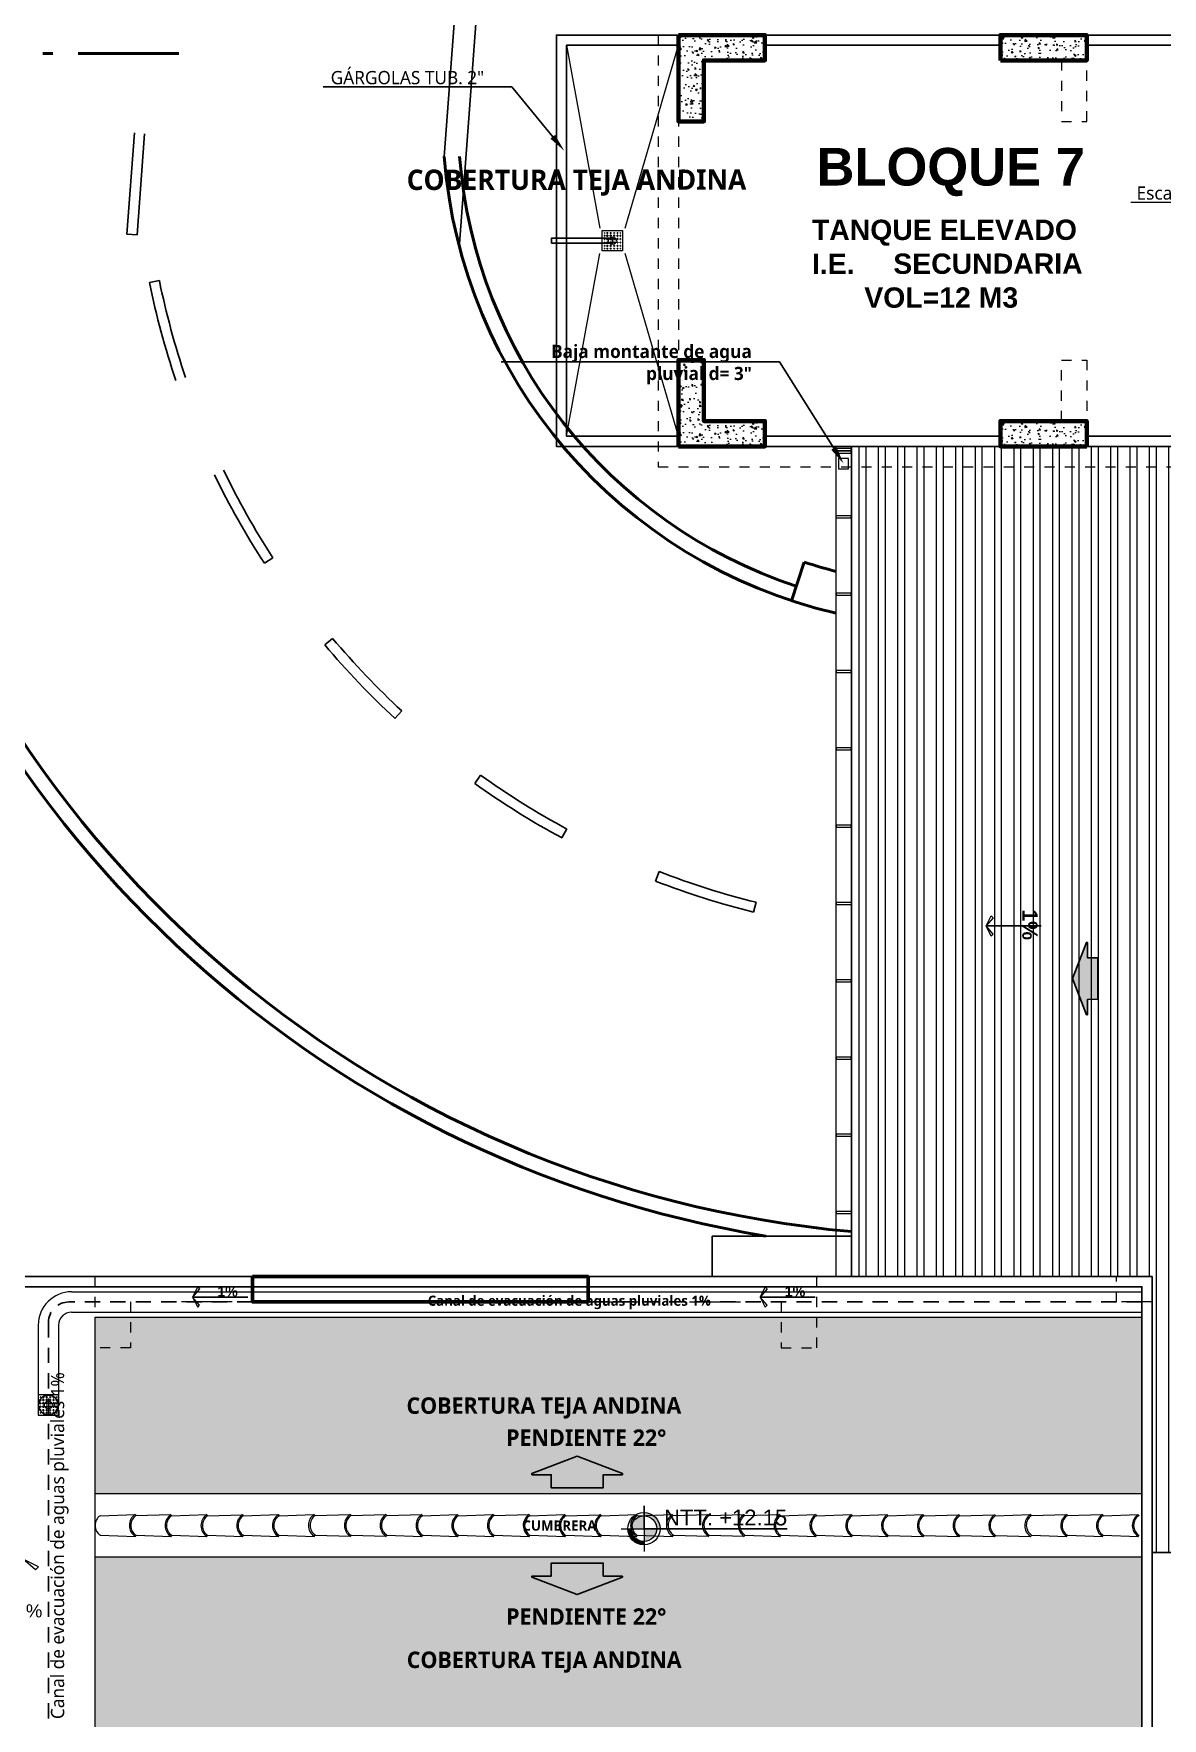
# Model space of a CAD drawing. Header units: metres. Extents: x 27 to 147, y -173 to 8.
# Drawn here: x 35.25 to 46.35, y -51.41 to -34.83 of the extents above; entities that cross this region are included whole.
import ezdxf
from ezdxf import colors
from ezdxf.entities.mleader import LeaderData, LeaderLine
from ezdxf.enums import TextEntityAlignment as Align
from ezdxf.math import Vec2, Vec3

# ---------------------------------------------------------------- set-up
doc = ezdxf.new("R2010")
doc.units = ezdxf.units.M
for name, pattern in [('1CORTE', [1.5, 1, -0.25, 0, -0.25]), ('DASHED2', [0.375, 0.25, -0.125]), ('HIDDEN2', [0.1875, 0.125, -0.0625]), ('Trazo pequeño', [3, 2, -1])]:
    doc.linetypes.add(name, pattern=pattern)
for name, color, linetype, lineweight in [('2D Drafting - General_Pen_No__46', 7, 'Continuous', 25), ('A-FLOR', 192, 'Continuous', 13), ('AA. Proyeccion Corte', 10, '1CORTE', 50), ('canal de evacuacion', 1, 'Continuous', 20), ('COLUMNAS 50', 32, 'Continuous', 70), ('Cotas varias El', 253, 'Continuous', 13), ('GRAFO 0 BLANCO', 7, 'Continuous', 0), ('grafo 2', 31, 'Continuous', 20), ('GRAFO 4', 7, 'Continuous', 30), ('GRAFO01', 7, 'Continuous', 0), ('GRfo 3', 7, 'Continuous', 30), ('GYF-RESERVORIOS', 14, 'Continuous', 30), ('I.S. CANALETAS', 12, 'Continuous', 0), ('I.S.-CANALETAS M', 160, 'Continuous', 15), ('Interior - Mobiliario', 7, 'Continuous', 5), ('letras sr', 7, 'Continuous', 5), ('linea0016', 144, 'HIDDEN2', 9), ('Lineas Referencia', 73, 'Continuous', 13), ('Mobiliario interno', 251, 'Continuous', 0), ('muro de contencion', 211, 'Continuous', 50), ('Muros el', 144, 'Continuous', 60), ('S-STRS-MBND', 31, 'Trazo pequeño', 9), ('teja andina', 252, 'Continuous', 0), ('TEJAS ANDINA', 253, 'Continuous', 0), ('TEXTO 100', 7, 'Continuous', 20), ('TEXTOS-SUBTITULO', 7, 'Continuous', 30), ('Vanos', 140, 'Continuous', 5)]:
    doc.layers.add(name, color=color, linetype=linetype, lineweight=lineweight)
for name, color, linetype, lineweight, true_color in [('Interior - Furniture _Pen_No__3', 7, 'Continuous', 18, 0xff6600), ('Interior - Mobiliario _Pluma_Nº__3', 7, 'Continuous', 18, 0xff6600), ('Mobiliario', 7, 'Continuous', 0, 0x7f7f7f)]:
    doc.layers.add(name, color=color, linetype=linetype, lineweight=lineweight, true_color=true_color)
doc.layers.add('Rampa', color=41, linetype='Continuous')
doc.layers.add('Separador de bike pintado', color=8, linetype='Continuous')
doc.styles.add('Estilo-cotas', font='trebuc.ttf')
doc.styles.add('Generales', font='trebuc.ttf', dxfattribs={"height": 0.1})
doc.styles.add('GENERATED_STYLE_2', font='arial.ttf')
doc.styles.add('JOS', font='arial.ttf', dxfattribs={"height": 1})
doc.styles.add('TURBO_BASS', font='swisseb.ttf')

# ---------------------------------------------------------------- blocks, each defined once
blk = doc.blocks.new('FLECHA')
at = {"layer": 'grafo 2', "ltscale": 0.05}
for p, q in [((674350.407, 8489809.493, -2.952), (674350.357, 8489809.393, -2.952)), ((674350.407, 8489809.493, -2.952), (674350.426, 8489809.474, -2.952)), ((674350.426, 8489809.474, -2.952), (674350.357, 8489809.393, -2.952)), ((674350.426, 8489809.312, -2.952), (674350.357, 8489809.393, -2.952)), ((674350.407, 8489809.293, -2.952), (674350.426, 8489809.312, -2.952))]:
    blk.add_line(p, q, dxfattribs=at)
at = {"layer": 'grafo 2', "lineweight": 25}
blk.add_line((674350.899, 8489809.393, -2.952), (674350.357, 8489809.393, -2.952), dxfattribs=at)
at = {"layer": 'grafo 2'}
blk.add_line((674350.357, 8489809.393, -2.952), (674350.407, 8489809.293, -2.952), dxfattribs=at)
blk = doc.blocks.new('A$C295C7585')
at = {"layer": 'Mobiliario', "lineweight": 15}
for p, q in [((1.375, 3.076), (1.514, 3.404)), ((1.514, 3.404), (1.528, 3.407)), ((1.556, 2.995), (1.716, 3.314)), ((1.716, 3.314), (1.709, 3.325)), ((1.222, 2.746), (1.361, 3.074)), ((1.361, 3.074), (1.375, 3.076)), ((1.404, 2.665), (1.564, 2.983)), ((1.564, 2.983), (1.556, 2.995)), ((1.07, 2.416), (1.209, 2.743)), ((1.209, 2.743), (1.222, 2.746)), ((1.251, 2.334), (1.411, 2.653)), ((1.411, 2.653), (1.404, 2.665)), ((0.917, 2.085), (1.056, 2.413)), ((1.056, 2.413), (1.07, 2.416)), ((1.098, 2.004), (1.258, 2.323)), ((1.258, 2.323), (1.251, 2.334)), ((0.765, 1.751), (0.903, 2.079)), ((0.903, 2.079), (0.917, 2.085)), ((0.946, 1.67), (1.105, 1.989)), ((1.105, 1.989), (1.098, 2.004)), ((0.612, 1.421), (0.751, 1.749)), ((0.751, 1.749), (0.765, 1.751)), ((0.794, 1.34), (0.954, 1.658)), ((0.954, 1.658), (0.946, 1.67)), ((0.46, 1.09), (0.599, 1.418)), ((0.599, 1.418), (0.612, 1.421)), ((0.641, 1.009), (0.801, 1.328)), ((0.801, 1.328), (0.794, 1.34)), ((0.307, 0.76), (0.446, 1.088)), ((0.446, 1.088), (0.46, 1.09)), ((0.488, 0.679), (0.649, 0.997)), ((0.649, 0.997), (0.641, 1.009)), ((0.154, 0.43), (0.293, 0.758)), ((0.293, 0.758), (0.307, 0.76)), ((0.336, 0.349), (0.496, 0.667)), ((0.496, 0.667), (0.488, 0.679)), ((0.002, 0.099), (0.141, 0.427)), ((0.141, 0.427), (0.154, 0.43)), ((0.343, 0.337), (0.336, 0.349)), ((0.183, 0.018), (0.343, 0.337))]:
    blk.add_line(p, q, dxfattribs=at)
for centre, radius, start, end in [((1.646, 3.427), 0.134, 189.8042, 301.9874), ((1.646, 3.427), 0.12, 189.8042, 301.9874), ((1.493, 3.097), 0.134, 189.8042, 301.9874), ((1.493, 3.097), 0.12, 189.8042, 301.9874), ((1.34, 2.766), 0.134, 189.8042, 301.9874), ((1.34, 2.766), 0.12, 189.8042, 301.9874), ((1.188, 2.436), 0.134, 189.8042, 301.9874), ((1.188, 2.436), 0.12, 189.8042, 301.9874), ((1.034, 2.102), 0.133, 189.664, 302.1276), ((1.035, 2.106), 0.12, 189.8042, 301.9874), ((0.883, 1.771), 0.134, 189.8042, 301.9874), ((0.883, 1.771), 0.12, 189.8042, 301.9874), ((0.73, 1.441), 0.134, 189.8042, 301.9874), ((0.73, 1.441), 0.12, 189.8042, 301.9874), ((0.578, 1.111), 0.134, 189.8042, 301.9874), ((0.578, 1.111), 0.12, 189.8042, 301.9874), ((0.425, 0.78), 0.134, 189.8042, 301.9874), ((0.425, 0.78), 0.12, 189.8042, 301.9874), ((0.272, 0.45), 0.134, 189.8042, 301.9874), ((0.272, 0.45), 0.12, 189.8042, 301.9874), ((0.12, 0.12), 0.12, 189.8042, 301.9874)]:
    blk.add_arc(centre, radius, start, end, dxfattribs=at)
blk = doc.blocks.new('Red 18')
at = {"layer": 'GRAFO 0 BLANCO', "linetype": 'Continuous'}
for p, q in [((0.05, 0.204), (0.046, 0.204)), ((0.046, 0.204), (0.046, 0.2)), ((0.046, 0.2), (0.046, 0.204)), ((0.046, 0.204), (0.05, 0.204)), ((0.046, 0.2), (0.05, 0.2)), ((0.05, 0.2), (0.046, 0.2)), ((0.05, 0.179), (0.046, 0.179)), ((0.046, 0.179), (0.046, 0.171)), ((0.046, 0.171), (0.046, 0.179)), ((0.046, 0.179), (0.05, 0.179)), ((0.046, 0.171), (0.05, 0.171)), ((0.05, 0.171), (0.046, 0.171)), ((0.05, 0.2), (0.05, 0.204)), ((0.05, 0.204), (0.05, 0.2)), ((0.05, 0.171), (0.05, 0.179)), ((0.05, 0.179), (0.05, 0.171)), ((0.079, 0.204), (0.071, 0.204)), ((0.071, 0.204), (0.071, 0.2)), ((0.071, 0.204), (0.079, 0.204)), ((0.071, 0.2), (0.071, 0.204)), ((0.071, 0.2), (0.079, 0.2)), ((0.079, 0.2), (0.071, 0.2)), ((0.079, 0.179), (0.071, 0.179)), ((0.071, 0.179), (0.071, 0.171)), ((0.071, 0.171), (0.071, 0.179)), ((0.071, 0.179), (0.079, 0.179)), ((0.071, 0.171), (0.079, 0.171)), ((0.079, 0.171), (0.071, 0.171)), ((0.079, 0.2), (0.079, 0.204)), ((0.079, 0.204), (0.079, 0.2)), ((0.079, 0.171), (0.079, 0.179)), ((0.079, 0.179), (0.079, 0.171)), ((0.113, 0.204), (0.104, 0.204)), ((0.104, 0.204), (0.104, 0.2)), ((0.104, 0.204), (0.113, 0.204)), ((0.104, 0.2), (0.104, 0.204)), ((0.104, 0.2), (0.113, 0.2)), ((0.113, 0.2), (0.104, 0.2)), ((0.113, 0.179), (0.104, 0.179)), ((0.104, 0.179), (0.104, 0.171)), ((0.104, 0.171), (0.104, 0.179)), ((0.104, 0.179), (0.113, 0.179)), ((0.104, 0.171), (0.113, 0.171)), ((0.113, 0.171), (0.104, 0.171)), ((0.113, 0.2), (0.113, 0.204)), ((0.113, 0.204), (0.113, 0.2)), ((0.113, 0.171), (0.113, 0.179)), ((0.113, 0.179), (0.113, 0.171)), ((0.146, 0.204), (0.138, 0.204)), ((0.138, 0.204), (0.138, 0.2)), ((0.138, 0.204), (0.146, 0.204)), ((0.138, 0.2), (0.138, 0.204)), ((0.138, 0.2), (0.146, 0.2)), ((0.146, 0.2), (0.138, 0.2)), ((0.146, 0.179), (0.138, 0.179)), ((0.138, 0.179), (0.138, 0.171)), ((0.138, 0.171), (0.138, 0.179)), ((0.138, 0.179), (0.146, 0.179)), ((0.138, 0.171), (0.146, 0.171)), ((0.146, 0.171), (0.138, 0.171)), ((0.146, 0.2), (0.146, 0.204)), ((0.146, 0.204), (0.146, 0.2)), ((0.146, 0.171), (0.146, 0.179)), ((0.146, 0.179), (0.146, 0.171)), ((0.179, 0.204), (0.171, 0.204)), ((0.171, 0.204), (0.171, 0.2)), ((0.171, 0.204), (0.179, 0.204)), ((0.171, 0.2), (0.171, 0.204)), ((0.171, 0.2), (0.179, 0.2)), ((0.179, 0.2), (0.171, 0.2)), ((0.179, 0.179), (0.171, 0.179)), ((0.171, 0.179), (0.171, 0.171)), ((0.171, 0.171), (0.171, 0.179)), ((0.171, 0.179), (0.179, 0.179)), ((0.171, 0.171), (0.179, 0.171)), ((0.179, 0.171), (0.171, 0.171)), ((0.179, 0.2), (0.179, 0.204)), ((0.179, 0.204), (0.179, 0.2)), ((0.179, 0.171), (0.179, 0.179)), ((0.179, 0.179), (0.179, 0.171)), ((0.204, 0.204), (0.2, 0.204)), ((0.2, 0.204), (0.2, 0.2)), ((0.2, 0.2), (0.2, 0.204)), ((0.2, 0.204), (0.204, 0.204)), ((0.2, 0.2), (0.204, 0.2)), ((0.204, 0.2), (0.2, 0.2)), ((0.204, 0.179), (0.2, 0.179)), ((0.2, 0.179), (0.2, 0.171)), ((0.2, 0.171), (0.2, 0.179)), ((0.2, 0.179), (0.204, 0.179)), ((0.2, 0.171), (0.204, 0.171)), ((0.204, 0.171), (0.2, 0.171)), ((0.204, 0.2), (0.204, 0.204)), ((0.204, 0.204), (0.204, 0.2)), ((0.204, 0.171), (0.204, 0.179)), ((0.204, 0.179), (0.204, 0.171)), ((0.05, 0.146), (0.046, 0.146)), ((0.046, 0.146), (0.046, 0.138)), ((0.046, 0.138), (0.046, 0.146)), ((0.046, 0.146), (0.05, 0.146)), ((0.046, 0.138), (0.05, 0.138)), ((0.05, 0.138), (0.046, 0.138)), ((0.05, 0.113), (0.046, 0.113)), ((0.046, 0.113), (0.046, 0.104)), ((0.046, 0.104), (0.046, 0.113)), ((0.046, 0.113), (0.05, 0.113)), ((0.046, 0.104), (0.05, 0.104)), ((0.05, 0.104), (0.046, 0.104)), ((0.05, 0.079), (0.046, 0.079)), ((0.046, 0.079), (0.046, 0.071)), ((0.046, 0.071), (0.046, 0.079)), ((0.046, 0.079), (0.05, 0.079)), ((0.046, 0.071), (0.05, 0.071)), ((0.05, 0.071), (0.046, 0.071)), ((0.05, 0.05), (0.046, 0.05)), ((0.046, 0.05), (0.046, 0.046)), ((0.046, 0.046), (0.046, 0.05)), ((0.046, 0.05), (0.05, 0.05)), ((0.046, 0.046), (0.05, 0.046)), ((0.05, 0.046), (0.046, 0.046)), ((0.05, 0.138), (0.05, 0.146)), ((0.05, 0.146), (0.05, 0.138)), ((0.05, 0.104), (0.05, 0.113)), ((0.05, 0.113), (0.05, 0.104)), ((0.05, 0.071), (0.05, 0.079)), ((0.05, 0.079), (0.05, 0.071)), ((0.05, 0.046), (0.05, 0.05)), ((0.05, 0.05), (0.05, 0.046)), ((0.079, 0.146), (0.071, 0.146)), ((0.071, 0.146), (0.071, 0.138)), ((0.071, 0.138), (0.071, 0.146)), ((0.071, 0.146), (0.079, 0.146)), ((0.071, 0.138), (0.079, 0.138)), ((0.079, 0.138), (0.071, 0.138)), ((0.079, 0.113), (0.071, 0.113)), ((0.071, 0.113), (0.071, 0.104)), ((0.071, 0.104), (0.071, 0.113)), ((0.071, 0.113), (0.079, 0.113)), ((0.071, 0.104), (0.079, 0.104)), ((0.079, 0.104), (0.071, 0.104)), ((0.079, 0.079), (0.071, 0.079)), ((0.071, 0.079), (0.071, 0.071)), ((0.071, 0.071), (0.071, 0.079)), ((0.071, 0.079), (0.079, 0.079)), ((0.071, 0.071), (0.079, 0.071)), ((0.079, 0.071), (0.071, 0.071)), ((0.079, 0.05), (0.071, 0.05)), ((0.071, 0.05), (0.071, 0.046)), ((0.071, 0.05), (0.079, 0.05)), ((0.071, 0.046), (0.071, 0.05)), ((0.071, 0.046), (0.079, 0.046)), ((0.079, 0.046), (0.071, 0.046)), ((0.079, 0.138), (0.079, 0.146)), ((0.079, 0.146), (0.079, 0.138)), ((0.079, 0.104), (0.079, 0.113)), ((0.079, 0.113), (0.079, 0.104)), ((0.079, 0.071), (0.079, 0.079)), ((0.079, 0.079), (0.079, 0.071)), ((0.079, 0.046), (0.079, 0.05)), ((0.079, 0.05), (0.079, 0.046)), ((0.113, 0.146), (0.104, 0.146)), ((0.104, 0.146), (0.104, 0.138)), ((0.104, 0.138), (0.104, 0.146)), ((0.104, 0.146), (0.113, 0.146)), ((0.104, 0.138), (0.113, 0.138)), ((0.113, 0.138), (0.104, 0.138)), ((0.113, 0.113), (0.104, 0.113)), ((0.104, 0.113), (0.104, 0.104)), ((0.104, 0.104), (0.104, 0.113)), ((0.104, 0.113), (0.113, 0.113)), ((0.104, 0.104), (0.113, 0.104)), ((0.113, 0.104), (0.104, 0.104)), ((0.113, 0.079), (0.104, 0.079)), ((0.104, 0.079), (0.104, 0.071)), ((0.104, 0.071), (0.104, 0.079)), ((0.104, 0.079), (0.113, 0.079)), ((0.104, 0.071), (0.113, 0.071)), ((0.113, 0.071), (0.104, 0.071)), ((0.113, 0.05), (0.104, 0.05)), ((0.104, 0.05), (0.104, 0.046)), ((0.104, 0.05), (0.113, 0.05)), ((0.104, 0.046), (0.104, 0.05)), ((0.104, 0.046), (0.113, 0.046)), ((0.113, 0.046), (0.104, 0.046)), ((0.113, 0.138), (0.113, 0.146)), ((0.113, 0.146), (0.113, 0.138)), ((0.113, 0.104), (0.113, 0.113)), ((0.113, 0.113), (0.113, 0.104)), ((0.113, 0.071), (0.113, 0.079)), ((0.113, 0.079), (0.113, 0.071)), ((0.113, 0.046), (0.113, 0.05)), ((0.113, 0.05), (0.113, 0.046)), ((0.146, 0.146), (0.138, 0.146)), ((0.138, 0.146), (0.138, 0.138)), ((0.138, 0.138), (0.138, 0.146)), ((0.138, 0.146), (0.146, 0.146)), ((0.138, 0.138), (0.146, 0.138)), ((0.146, 0.138), (0.138, 0.138)), ((0.146, 0.113), (0.138, 0.113)), ((0.138, 0.113), (0.138, 0.104)), ((0.138, 0.104), (0.138, 0.113)), ((0.138, 0.113), (0.146, 0.113)), ((0.138, 0.104), (0.146, 0.104)), ((0.146, 0.104), (0.138, 0.104)), ((0.146, 0.079), (0.138, 0.079)), ((0.138, 0.079), (0.138, 0.071)), ((0.138, 0.071), (0.138, 0.079)), ((0.138, 0.079), (0.146, 0.079)), ((0.138, 0.071), (0.146, 0.071)), ((0.146, 0.071), (0.138, 0.071)), ((0.146, 0.05), (0.138, 0.05)), ((0.138, 0.05), (0.138, 0.046)), ((0.138, 0.05), (0.146, 0.05)), ((0.138, 0.046), (0.138, 0.05)), ((0.138, 0.046), (0.146, 0.046)), ((0.146, 0.046), (0.138, 0.046)), ((0.146, 0.138), (0.146, 0.146)), ((0.146, 0.146), (0.146, 0.138)), ((0.146, 0.104), (0.146, 0.113)), ((0.146, 0.113), (0.146, 0.104)), ((0.146, 0.071), (0.146, 0.079)), ((0.146, 0.079), (0.146, 0.071)), ((0.146, 0.046), (0.146, 0.05)), ((0.146, 0.05), (0.146, 0.046)), ((0.179, 0.146), (0.171, 0.146)), ((0.171, 0.146), (0.171, 0.138)), ((0.171, 0.138), (0.171, 0.146)), ((0.171, 0.146), (0.179, 0.146)), ((0.171, 0.138), (0.179, 0.138)), ((0.179, 0.138), (0.171, 0.138)), ((0.179, 0.113), (0.171, 0.113)), ((0.171, 0.113), (0.171, 0.104)), ((0.171, 0.104), (0.171, 0.113)), ((0.171, 0.113), (0.179, 0.113)), ((0.171, 0.104), (0.179, 0.104)), ((0.179, 0.104), (0.171, 0.104)), ((0.179, 0.079), (0.171, 0.079)), ((0.171, 0.079), (0.171, 0.071)), ((0.171, 0.071), (0.171, 0.079)), ((0.171, 0.079), (0.179, 0.079)), ((0.171, 0.071), (0.179, 0.071)), ((0.179, 0.071), (0.171, 0.071)), ((0.179, 0.05), (0.171, 0.05)), ((0.171, 0.05), (0.171, 0.046)), ((0.171, 0.05), (0.179, 0.05)), ((0.171, 0.046), (0.171, 0.05)), ((0.171, 0.046), (0.179, 0.046)), ((0.179, 0.046), (0.171, 0.046)), ((0.179, 0.138), (0.179, 0.146)), ((0.179, 0.146), (0.179, 0.138)), ((0.179, 0.104), (0.179, 0.113)), ((0.179, 0.113), (0.179, 0.104)), ((0.179, 0.071), (0.179, 0.079)), ((0.179, 0.079), (0.179, 0.071)), ((0.179, 0.046), (0.179, 0.05)), ((0.179, 0.05), (0.179, 0.046)), ((0.204, 0.146), (0.2, 0.146)), ((0.2, 0.146), (0.2, 0.138)), ((0.2, 0.138), (0.2, 0.146)), ((0.2, 0.146), (0.204, 0.146)), ((0.2, 0.138), (0.204, 0.138)), ((0.204, 0.138), (0.2, 0.138)), ((0.204, 0.113), (0.2, 0.113)), ((0.2, 0.113), (0.2, 0.104)), ((0.2, 0.104), (0.2, 0.113)), ((0.2, 0.113), (0.204, 0.113)), ((0.2, 0.104), (0.204, 0.104)), ((0.204, 0.104), (0.2, 0.104)), ((0.204, 0.079), (0.2, 0.079)), ((0.2, 0.079), (0.2, 0.071)), ((0.2, 0.071), (0.2, 0.079)), ((0.2, 0.079), (0.204, 0.079)), ((0.2, 0.071), (0.204, 0.071)), ((0.204, 0.071), (0.2, 0.071)), ((0.204, 0.05), (0.2, 0.05)), ((0.2, 0.05), (0.2, 0.046)), ((0.2, 0.046), (0.2, 0.05)), ((0.2, 0.05), (0.204, 0.05)), ((0.2, 0.046), (0.204, 0.046)), ((0.204, 0.046), (0.2, 0.046)), ((0.204, 0.138), (0.204, 0.146)), ((0.204, 0.146), (0.204, 0.138)), ((0.204, 0.104), (0.204, 0.113)), ((0.204, 0.113), (0.204, 0.104)), ((0.204, 0.071), (0.204, 0.079)), ((0.204, 0.079), (0.204, 0.071)), ((0.204, 0.046), (0.204, 0.05)), ((0.204, 0.05), (0.204, 0.046))]:
    blk.add_line(p, q, dxfattribs=at)
at = {"layer": 'GRAFO01'}
blk.add_lwpolyline([(0.025, 0.025), (0.225, 0.025), (0.225, 0.225), (0.025, 0.225)], close=True, dxfattribs=at)
at = {"layer": 'Interior - Mobiliario _Pluma_Nº__3', "linetype": 'Continuous'}
for p, q in [((0.225, 0.225), (0.025, 0.225)), ((0.025, 0.225), (0.025, 0.025)), ((0.225, 0.025), (0.225, 0.225)), ((0.025, 0.025), (0.225, 0.025))]:
    blk.add_line(p, q, dxfattribs=at)

msp = doc.modelspace()

# ---------------------------------------------------------------- hatches: boundary and pattern name
at = {"layer": 'GRAFO 0 BLANCO'}
h = msp.add_hatch(dxfattribs=at)
h.set_pattern_fill('AR-CONC', color=256, scale=0.024, angle=-90)
h.set_pattern_definition([(320, (-138.86999, 42.11213), (-0.01506051, -0.17214244), [0.018, -0.198]), (265, (-138.86999, 42.11213), (0.18052611, 0.03330032), [0.0144, -0.1584]), (10.45144, (-138.87125, 42.09778), (0.1654656, -0.13884213), [0.01529765, -0.1682741]), (316.1842, (-138.822, 42.11213), (-0.03972463, -0.25613792), [0.027, -0.297]), (6.63563, (-138.8253, 42.09078), (0.23378846, -0.22431887), [0.02294648, -0.2524113]), (261.18416, (-138.822, 42.11213), (0.23378846, -0.22431887), [0.0216, -0.2376]), (291, (-138.83399, 42.08813), (-0.09662854, -0.14325769), [0.018, -0.198]), (236, (-138.83399, 42.08813), (0.17403601, -0.05839568), [0.0144, -0.1584]), (341.45144, (-138.84204, 42.07619), (0.07740747, -0.20165337), [0.01529765, -0.1682741]), (307.5, (-138.86999, 42.11213), (0.079894525, -0.002918366), [0, -0.15648, 0, -0.1608, 0, -0.159]), (277.5, (-138.86999, 42.11213), (0.09465881, -0.06313669), [0, -0.09168, 0, -0.15288, 0, -0.0606]), (237.5, (-138.86999, 42.16565), (-0.00541317, -0.128117385), [0, -0.06, 0, -0.1872, 0, -0.2484]), (227.5, (-138.86999, 42.18965), (0.024025194, -0.13996468), [0, -0.078, 0, -0.12432, 0, -0.1764])])
h.paths.add_polyline_path([(42.439, -34.844), (41.589, -34.844), (41.589, -35.694), (41.839, -35.694), (41.839, -35.094), (42.439, -35.094)])
h = msp.add_hatch(dxfattribs=at)
h.set_pattern_fill('AR-CONC', color=256, scale=0.024, angle=-90)
h.set_pattern_definition([(320, (-135.7033, 41.93704), (-0.01506051, -0.17214244), [0.018, -0.198]), (265, (-135.7033, 41.93704), (0.18052611, 0.03330032), [0.0144, -0.1584]), (10.45144, (-135.70456, 41.9227), (0.1654656, -0.13884213), [0.01529765, -0.1682741]), (316.1842, (-135.6553, 41.93704), (-0.03972463, -0.25613792), [0.027, -0.297]), (6.63563, (-135.65862, 41.9157), (0.23378846, -0.22431887), [0.02294648, -0.2524113]), (261.18416, (-135.6553, 41.93704), (0.23378846, -0.22431887), [0.0216, -0.2376]), (291, (-135.6673, 41.91304), (-0.09662854, -0.14325769), [0.018, -0.198]), (236, (-135.6673, 41.91304), (0.17403601, -0.05839568), [0.0144, -0.1584]), (341.45144, (-135.67536, 41.9011), (0.07740747, -0.20165337), [0.01529765, -0.1682741]), (307.5, (-135.703306, 41.937043), (0.079894525, -0.002918366), [0, -0.15648, 0, -0.1608, 0, -0.159]), (277.5, (-135.70331, 41.93704), (0.09465881, -0.06313669), [0, -0.09168, 0, -0.15288, 0, -0.0606]), (237.5, (-135.703306, 41.99056), (-0.00541317, -0.128117385), [0, -0.06, 0, -0.1872, 0, -0.2484]), (227.5, (-135.70331, 42.01456), (0.024025194, -0.13996468), [0, -0.078, 0, -0.12432, 0, -0.1764])])
h.paths.add_polyline_path([(45.606, -34.844), (44.756, -34.844), (44.756, -35.094), (45.606, -35.094)])
h = msp.add_hatch(dxfattribs=at)
h.set_pattern_fill('AR-CONC', color=256, scale=0.024, angle=-90)
h.set_pattern_definition([(320, (-138.86999, 38.31317), (-0.01506051, -0.17214244), [0.018, -0.198]), (265, (-138.86999, 38.31317), (0.18052611, 0.03330032), [0.0144, -0.1584]), (10.45144, (-138.87125, 38.29882), (0.1654656, -0.13884213), [0.01529765, -0.1682741]), (316.1842, (-138.822, 38.31317), (-0.03972463, -0.25613792), [0.027, -0.297]), (6.63563, (-138.8253, 38.29182), (0.23378846, -0.22431887), [0.02294648, -0.2524113]), (261.18416, (-138.822, 38.31317), (0.23378846, -0.22431887), [0.0216, -0.2376]), (291, (-138.83399, 38.28917), (-0.09662854, -0.14325769), [0.018, -0.198]), (236, (-138.83399, 38.28917), (0.17403601, -0.05839568), [0.0144, -0.1584]), (341.45144, (-138.84204, 38.27723), (0.07740747, -0.20165337), [0.01529765, -0.1682741]), (307.5, (-138.86999, 38.313165), (0.079894525, -0.002918366), [0, -0.15648, 0, -0.1608, 0, -0.159]), (277.5, (-138.86999, 38.313165), (0.09465881, -0.06313669), [0, -0.09168, 0, -0.15288, 0, -0.0606]), (237.5, (-138.86999, 38.366685), (-0.00541317, -0.128117385), [0, -0.06, 0, -0.1872, 0, -0.2484]), (227.5, (-138.86999, 38.39069), (0.024025194, -0.13996468), [0, -0.078, 0, -0.12432, 0, -0.1764])])
h.paths.add_polyline_path([(42.439, -38.643), (41.839, -38.643), (41.839, -38.043), (41.589, -38.043), (41.589, -38.893), (42.439, -38.893)])
h = msp.add_hatch(dxfattribs=at)
h.set_pattern_fill('AR-CONC', color=256, scale=0.024, angle=-90)
h.set_pattern_definition([(320, (-135.7033, 38.13808), (-0.01506051, -0.17214244), [0.018, -0.198]), (265, (-135.7033, 38.13808), (0.18052611, 0.03330032), [0.0144, -0.1584]), (10.45144, (-135.70456, 38.12373), (0.1654656, -0.13884213), [0.01529765, -0.1682741]), (316.1842, (-135.6553, 38.13808), (-0.03972463, -0.25613792), [0.027, -0.297]), (6.63563, (-135.65862, 38.11673), (0.23378846, -0.22431887), [0.02294648, -0.2524113]), (261.18416, (-135.6553, 38.13808), (0.23378846, -0.22431887), [0.0216, -0.2376]), (291, (-135.6673, 38.11408), (-0.09662854, -0.14325769), [0.018, -0.198]), (236, (-135.6673, 38.11408), (0.17403601, -0.05839568), [0.0144, -0.1584]), (341.45144, (-135.67536, 38.10214), (0.07740747, -0.20165337), [0.01529765, -0.1682741]), (307.5, (-135.703306, 38.13808), (0.079894525, -0.002918366), [0, -0.15648, 0, -0.1608, 0, -0.159]), (277.5, (-135.70331, 38.13808), (0.09465881, -0.06313669), [0, -0.09168, 0, -0.15288, 0, -0.0606]), (237.5, (-135.703306, 38.1916), (-0.00541317, -0.128117385), [0, -0.06, 0, -0.1872, 0, -0.2484]), (227.5, (-135.70331, 38.2156), (0.024025194, -0.13996468), [0, -0.078, 0, -0.12432, 0, -0.1764])])
h.paths.add_polyline_path([(45.606, -38.643), (44.756, -38.643), (44.756, -38.893), (45.606, -38.893)])
at = {"layer": 'Interior - Furniture _Pen_No__3', "true_color": 0x939598}
h = msp.add_hatch(color=252, dxfattribs=at)
h.dxf.hatch_style = 1
h.paths.add_polyline_path([(45.467, -44.13), (45.604, -44.486), (45.614, -44.486), (45.614, -44.335), (45.716, -44.334), (45.715, -43.925), (45.613, -43.925), (45.612, -43.774), (45.603, -43.774)])
h = msp.add_hatch(color=252, dxfattribs=at)
h.dxf.hatch_style = 1
h.paths.add_polyline_path([(40.849, -49.141), (40.849, -49.013), (41.038, -49.013), (41.038, -49.001), (40.593, -48.83), (40.148, -49.001), (40.148, -49.013), (40.337, -49.013), (40.337, -49.141)])
h = msp.add_hatch(color=252, dxfattribs=at)
h.dxf.hatch_style = 1
h.paths.add_polyline_path([(40.337, -49.882), (40.337, -50.01), (40.148, -50.01), (40.148, -50.022), (40.593, -50.193), (41.038, -50.022), (41.038, -50.01), (40.849, -50.01), (40.849, -49.882)])
at = {"layer": 'Mobiliario interno'}
h = msp.add_hatch(dxfattribs=at)
h.set_pattern_fill('STEEL', color=256, scale=0.06, angle=45)
h.set_pattern_definition([(90, (0, 0), (-0.1905, 0), []), (90, (-0.06735, 0.06735), (-0.1905, 0), [])])
edge = h.paths.add_edge_path()
edge.add_line((46.249, -49.777), (49.927, -49.777))
edge.add_arc((49.927, -47.777), 2, 270, 359.9999)
edge.add_line((51.927, -47.777), (51.927, -38.893))
edge.add_line((51.927, -38.893), (43.29, -38.893))
edge.add_line((43.29, -38.893), (43.29, -47.063))
edge.add_line((43.29, -47.063), (46.249, -47.067))
edge.add_line((46.249, -47.067), (46.249, -49.777))
at = {"layer": 'TEJAS ANDINA'}
h = msp.add_hatch(dxfattribs=at)
h.set_pattern_fill('SPANTIL1', color=256, scale=0.2, angle=180, style=2, pattern_type=2)
h.set_pattern_definition([(94.9697, (104.632981, 21.773979), (0.1999982614, -2.4000002103), [0.1846944, -4.4326642]), (0, (104.61698, 21.95798), (0.2, 0.2), [0.016, -0.184]), (180, (104.81698, 21.97398), (-0.2, -0.2), [0.056, -0.144]), (270, (104.76098, 21.97398), (0.2, -0.2), [0.02, -0.18]), (90, (104.63298, 21.95398), (-0.2, 0.2), [0.02, -0.18]), (180, (104.63298, 21.97398), (-0.2, -0.2), [0.016, -0.184]), (180, (104.81698, 21.95798), (-0.2, -0.2), [0.04, -0.16]), (265.0303, (104.776981, 21.957979), (-0.1999982614, -2.4000002103), [0.1846944, -4.4326642]), (232.6961, (104.776981, 21.947979), (2.599997178, 3.40000214834), [0.0528016, -5.22735]), (198.4349, (104.74498, 21.90598), (-0.400000087, -0.19999968), [0.0505964, -0.581859]), (161.5651, (104.69698, 21.88998), (0.400000087, -0.19999968), [0.0505964, -0.581859]), (127.3039, (104.648981, 21.905979), (-2.599997178, 3.40000214834), [0.0528016, -5.22735]), (200.2249, (104.734981, 21.919979), (2.1999994529, 0.8000016671), [0.040497, -4.0091944]), (159.7751, (104.696981, 21.905979), (-2.1999994529, 0.8000016671), [0.040497, -4.0091944]), (127.4054, (104.658981, 21.919979), (-2.0000019905, 2.599998493), [0.0428018, -4.237385]), (232.5946, (104.760981, 21.953979), (2.0000019905, 2.599998493), [0.0428018, -4.237385])])
h.paths.add_polyline_path([(46.149, -47.463), (35.849, -47.463), (35.849, -49.201), (46.149, -49.201)])
h = msp.add_hatch(dxfattribs=at)
h.set_pattern_fill('SPANTIL1', color=256, scale=0.2, style=2, pattern_type=2)
h.set_pattern_definition([(274.9697, (49.603271, 25.047695), (-0.1999982614, 2.4000002103), [0.1846944, -4.4326642]), (180, (49.61927, 24.8637), (-0.2, -0.2), [0.016, -0.184]), (0, (49.41927, 24.8477), (0.2, 0.2), [0.056, -0.144]), (90, (49.47527, 24.8477), (-0.2, 0.2), [0.02, -0.18]), (270, (49.60327, 24.8677), (0.2, -0.2), [0.02, -0.18]), (0, (49.60327, 24.8477), (0.2, 0.2), [0.016, -0.184]), (0, (49.41927, 24.8637), (0.2, 0.2), [0.04, -0.16]), (85.0303, (49.459271, 24.863695), (0.1999982614, 2.4000002103), [0.1846944, -4.4326642]), (52.6961, (49.4592706, 24.873695), (-2.599997178, -3.40000214834), [0.0528016, -5.22735]), (18.4349, (49.49127, 24.915695), (0.400000087, 0.19999968), [0.0505964, -0.581859]), (341.5651, (49.53927, 24.931695), (-0.400000087, 0.19999968), [0.0505964, -0.581859]), (307.3039, (49.5872706, 24.915695), (2.599997178, -3.40000214834), [0.0528016, -5.22735]), (20.2249, (49.501271, 24.901695), (-2.1999994529, -0.8000016671), [0.040497, -4.0091944]), (339.7751, (49.539271, 24.915695), (2.1999994529, -0.8000016671), [0.040497, -4.0091944]), (307.4054, (49.577271, 24.901695), (2.0000019905, -2.599998493), [0.0428018, -4.237385]), (52.5946, (49.475271, 24.867695), (-2.0000019905, -2.599998493), [0.0428018, -4.237385])])
h.paths.add_polyline_path([(46.149, -51.663), (35.849, -51.663), (35.849, -49.825), (46.149, -49.825)])
at = {"layer": 'TEXTO 100', "ltscale": 1.3}
h = msp.add_hatch(color=256, dxfattribs=at)
edge = h.paths.add_edge_path()
edge.add_line((41.376, -49.544), (41.249, -49.544))
edge.add_line((41.249, -49.544), (41.249, -49.67))
edge.add_arc((41.249, -49.544), 0.126, 270, 360)
edge = h.paths.add_edge_path()
edge.add_arc((41.249, -49.544), 0.126, 90, 180)
edge.add_line((41.123, -49.544), (41.249, -49.544))
edge.add_line((41.249, -49.544), (41.249, -49.418))
edge = h.paths.add_edge_path()
edge.add_line((41.249, -49.385), (41.249, -49.418))
edge.add_arc((41.249, -49.544), 0.126, 0, 90, ccw=False)
edge.add_line((41.376, -49.544), (41.408, -49.544))
edge.add_arc((41.249, -49.544), 0.159, 0, 90)
msp.add_hatch(color=256, dxfattribs=at).paths.add_polyline_path([(41.123, -49.544), (41.091, -49.544, 0.416353), (41.25, -49.703), (41.25, -49.67, -0.416899)])

# ---------------------------------------------------------------- linework, layer by layer
at = {"color": 251, "true_color": 0x636466}
for p, q in [((39.761, -29.633), (39.285, -36.039)), ((39.911, -30.505), (39.435, -36.899))]:
    msp.add_line(p, q, dxfattribs=at)
at = {"lineweight": 30}
msp.add_lwpolyline([(46.249, -49.777), (49.927, -49.777, 0.414213), (51.927, -47.777), (51.927, -38.893), (43.29, -38.893), (43.29, -38.893), (43.29, -38.893), (43.29, -47.063), (46.249, -47.067), (46.249, -49.777)], format="xyb", dxfattribs=at)
at = {"layer": 'A-FLOR'}
for p, q in [((43.29, -47.063), (42.946, -47.063)), ((45.894, -47.063), (43.49, -47.063))]:
    msp.add_line(p, q, dxfattribs=at)
at = {"layer": 'AA. Proyeccion Corte', "color": 7}
msp.add_line((30.884, -35.03), (36.673, -35.026), dxfattribs=at)
at = {"layer": 'canal de evacuacion'}
for p, q in [((35.619, -47.213), (46.149, -47.213)), ((35.619, -47.413), (46.149, -47.413))]:
    msp.add_line(p, q, dxfattribs=at)
for points in [[(35.291, -47.541), (35.291, -48.327)], [(35.491, -47.541), (35.491, -48.327)]]:
    msp.add_lwpolyline(points, dxfattribs=at)
msp.add_circle((35.391, -48.327), 0.0375, dxfattribs=at)
for radius in [0.328, 0.128]:
    msp.add_arc((35.619, -47.541), radius, 90, 180, dxfattribs=at)
at = {"layer": 'COLUMNAS 50', "linetype": 'Continuous'}
for points in [[(41.589, -34.844), (42.439, -34.844), (42.439, -35.094), (41.839, -35.094), (41.839, -35.694), (41.589, -35.694)], [(44.756, -35.094), (45.606, -35.094), (45.606, -34.844), (44.756, -34.844)], [(41.589, -38.893), (42.439, -38.893), (42.439, -38.643), (41.839, -38.643), (41.839, -38.043), (41.589, -38.043)], [(45.606, -38.893), (44.756, -38.893), (44.756, -38.643), (45.606, -38.643)]]:
    msp.add_lwpolyline(points, close=True, dxfattribs=at)
at = {"layer": 'Cotas varias El'}
for p, q in [((46.149, -49.201), (35.849, -49.201)), ((46.149, -49.824), (35.849, -49.824))]:
    msp.add_line(p, q, dxfattribs=at)
at = {"layer": 'GRAFO 4', "linetype": 'Continuous'}
for p, q in [((42.439, -34.844), (44.756, -34.844)), ((42.439, -34.944), (44.756, -34.944)), ((45.606, -34.844), (47.506, -34.844)), ((45.606, -34.944), (47.506, -34.944)), ((42.439, -38.793), (44.756, -38.793)), ((45.606, -38.793), (47.506, -38.793)), ((42.439, -38.893), (44.756, -38.893)), ((45.606, -38.893), (47.506, -38.893))]:
    msp.add_line(p, q, dxfattribs=at)
for points in [[(41.589, -34.844), (40.389, -34.844), (40.389, -38.893), (41.589, -38.893)], [(41.589, -34.944), (40.489, -34.944), (40.489, -38.793), (41.589, -38.793)]]:
    msp.add_lwpolyline(points, dxfattribs=at)
at = {"layer": 'GRAFO 4', "linetype": 'Continuous', "flags": 128}
for points in [[(45.614, -44.486), (45.604, -44.486), (45.467, -44.13), (45.603, -43.774), (45.612, -43.774), (45.613, -43.925), (45.715, -43.925), (45.716, -44.334), (45.614, -44.335)], [(41.038, -49.013), (41.038, -49.001), (40.593, -48.83), (40.148, -49.001), (40.148, -49.013), (40.337, -49.013), (40.337, -49.141), (40.849, -49.141), (40.849, -49.013)], [(41.038, -50.01), (41.038, -50.022), (40.593, -50.193), (40.148, -50.022), (40.148, -50.01), (40.337, -50.01), (40.337, -49.882), (40.849, -49.882), (40.849, -50.01)]]:
    msp.add_lwpolyline(points, close=True, dxfattribs=at)
at = {"layer": 'GRAFO 4', "linetype": 'Continuous'}
for points in [[(34.649, -47.063), (46.249, -47.063), (46.249, -66.363), (34.649, -66.363)], [(34.649, -47.063), (46.249, -47.063), (46.249, -66.363), (34.649, -66.363)], [(34.749, -47.163), (46.149, -47.163), (46.149, -66.263), (34.749, -66.263)]]:
    msp.add_lwpolyline(points, close=True, dxfattribs=at)
at = {"layer": 'GRAFO01', "color": 251, "linetype": 'DASHED2', "lineweight": 9, "ltscale": 0.2}
for points in [[(41.389, -39.093), (47.956, -39.093), (47.956, -34.644), (41.389, -34.644)], [(45.606, -34.844), (44.756, -34.844), (44.756, -35.094), (45.356, -35.094), (45.356, -35.694), (45.606, -35.694)], [(45.606, -38.893), (44.756, -38.893), (44.756, -38.643), (45.356, -38.643), (45.356, -38.043), (45.606, -38.043)], [(35.849, -47.063), (37.399, -47.063), (37.399, -47.313), (36.199, -47.313), (36.199, -47.763), (35.849, -47.763)], [(42.949, -47.063), (40.699, -47.063), (40.699, -47.313), (42.599, -47.313), (42.599, -47.763), (42.949, -47.763)], [(45.899, -47.313), (45.899, -47.063), (46.249, -47.063), (46.249, -47.313)]]:
    msp.add_lwpolyline(points, close=True, dxfattribs=at)
msp.add_lwpolyline([(41.589, -38.893), (47.756, -38.893), (47.756, -34.844), (41.589, -34.844), (41.589, -38.893)], dxfattribs=at)
at = {"layer": 'GRfo 3'}
msp.add_circle((35.391, -48.327), 0.0967, dxfattribs=at)
at = {"layer": 'GYF-RESERVORIOS'}
msp.add_lwpolyline([(40.339, -36.894), (40.339, -36.844), (40.939, -36.844), (40.939, -36.894)], close=True, dxfattribs=at)
at = {"layer": 'I.S. CANALETAS', "lineweight": 5}
for points in [[(40.489, -34.944), (40.814, -36.744)], [(41.064, -36.744), (41.589, -34.944)], [(40.489, -38.793), (40.814, -36.994)], [(41.589, -38.793), (41.064, -36.994)]]:
    msp.add_lwpolyline(points, dxfattribs=at)
at = {"layer": 'I.S. CANALETAS'}
msp.add_circle((40.939, -36.869), 0.0375, dxfattribs=at)
at = {"layer": 'I.S.-CANALETAS M'}
for points in [[(43.138, -38.959), (43.288, -38.959), (43.288, -38.939), (43.138, -38.939)], [(43.139, -38.934), (43.289, -38.934), (43.289, -38.914), (43.139, -38.914)], [(43.14, -47.063), (43.14, -38.893), (43.29, -38.893), (43.29, -47.063)], [(43.263, -39.012), (43.163, -39.012), (43.163, -39.112), (43.263, -39.112)], [(43.138, -39.596), (43.288, -39.596), (43.288, -39.576), (43.138, -39.576)], [(43.138, -39.596), (43.288, -39.596), (43.288, -39.576), (43.138, -39.576)], [(43.139, -40.356), (43.289, -40.356), (43.289, -40.336), (43.139, -40.336)], [(43.139, -40.356), (43.289, -40.356), (43.289, -40.336), (43.139, -40.336)], [(43.138, -41.117), (43.288, -41.117), (43.288, -41.097), (43.138, -41.097)], [(43.14, -41.117), (43.29, -41.117), (43.29, -41.097), (43.14, -41.097)], [(43.14, -41.117), (43.29, -41.117), (43.29, -41.097), (43.14, -41.097)], [(43.138, -41.878), (43.288, -41.878), (43.288, -41.858), (43.138, -41.858)], [(43.14, -41.878), (43.29, -41.878), (43.29, -41.858), (43.14, -41.858)], [(43.139, -42.639), (43.289, -42.639), (43.289, -42.619), (43.139, -42.619)], [(43.139, -42.639), (43.289, -42.639), (43.289, -42.619), (43.139, -42.619)], [(43.14, -43.4), (43.29, -43.4), (43.29, -43.38), (43.14, -43.38)], [(43.14, -43.4), (43.29, -43.4), (43.29, -43.38), (43.14, -43.38)], [(43.138, -44.161), (43.288, -44.161), (43.288, -44.141), (43.138, -44.141)], [(43.14, -44.161), (43.29, -44.161), (43.29, -44.141), (43.14, -44.141)], [(43.139, -44.922), (43.289, -44.922), (43.289, -44.902), (43.139, -44.902)], [(43.139, -44.922), (43.289, -44.922), (43.289, -44.902), (43.139, -44.902)], [(43.14, -45.682), (43.29, -45.682), (43.29, -45.662), (43.14, -45.662)], [(43.14, -45.682), (43.29, -45.682), (43.29, -45.662), (43.14, -45.662)], [(43.14, -46.443), (43.29, -46.443), (43.29, -46.423), (43.14, -46.423)]]:
    msp.add_lwpolyline(points, close=True, dxfattribs=at)
at = {"layer": 'linea0016', "linetype": 'HIDDEN2', "lineweight": 30, "ltscale": 1.2}
for p, q in [((46.149, -47.313), (35.591, -47.313)), ((35.391, -52.163), (35.391, -47.513))]:
    msp.add_line(p, q, dxfattribs=at)
at = {"layer": 'linea0016', "linetype": 'HIDDEN2', "lineweight": 30, "ltscale": 0.9}
msp.add_arc((35.591, -47.513), 0.2, 90, 180, dxfattribs=at)
at = {"layer": 'muro de contencion', "color": 251, "ltscale": 0.05, "true_color": 0x636466}
msp.add_line((42.701, -40.411), (42.827, -40.031), dxfattribs=at)
for radius, start, end in [(5, 184.3039, 256.925), (4.85, 184.4355, 251.7027), (11.15, 193.0954, 260.5949), (11, 193, 264.8828), (4.6, 251.7027, 255.7651)]:
    msp.add_arc((44.271, -35.664), radius, start, end, dxfattribs=at)
at = {"layer": 'Muros el', "ltscale": 0.05}
msp.add_lwpolyline([(37.399, -47.063), (40.699, -47.063), (40.699, -47.313), (37.399, -47.313)], close=True, dxfattribs=at)
at = {"layer": 'Rampa'}
for p, q in [((43.29, -46.664), (41.922, -46.664)), ((41.922, -46.664), (41.922, -47.063))]:
    msp.add_line(p, q, dxfattribs=at)
at = {"layer": 'S-STRS-MBND'}
for p, q in [((43.29, -40.263), (43.29, -47.063)), ((43.29, -47.063), (46.29, -47.063))]:
    msp.add_line(p, q, dxfattribs=at)
at = {"layer": 'Separador de bike pintado'}
for p, q in [((36.236, -35.807), (36.162, -36.805)), ((36.336, -35.815), (36.262, -36.812)), ((36.162, -36.805), (36.262, -36.812)), ((36.482, -37.26), (36.384, -37.28)), ((37.515, -40.042), (37.599, -39.988)), ((38.11, -40.846), (38.186, -40.782)), ((38.8, -41.57), (38.868, -41.496)), ((39.584, -42.21), (39.643, -42.129)), ((40.491, -42.658), (40.443, -42.746)), ((41.399, -43.077), (41.362, -43.171)), ((41.399, -43.077), (41.362, -43.171)), ((42.352, -43.379), (42.328, -43.476)), ((42.352, -43.379), (42.328, -43.476))]:
    msp.add_line(p, q, dxfattribs=at)
for radius, start, end in [(8.05, 191.583, 198.705), (7.95, 191.583, 198.705), (7.95, 205.8269, 212.9491), (8.05, 205.8269, 212.9491), (7.95, 220.0711, 227.193), (8.05, 220.0771, 227.199), (8.05, 234.4033, 241.6159), (7.95, 234.4044, 241.6159), (7.95, 248.8277, 256.044), (7.95, 248.8277, 256.044), (8.05, 248.8277, 256.0394), (8.05, 248.8277, 256.0394)]:
    msp.add_arc((44.27, -35.664), radius, start, end, dxfattribs=at)
at = {"layer": 'teja andina', "lineweight": 15}
for p, q in [((42.946, -49.417), (43.29, -49.406)), ((43.29, -49.406), (43.298, -49.417)), ((43.298, -49.417), (43.643, -49.406)), ((43.643, -49.406), (43.65, -49.417)), ((43.65, -49.417), (43.995, -49.406)), ((43.995, -49.406), (44.002, -49.418)), ((44.002, -49.418), (44.347, -49.407)), ((44.347, -49.407), (44.354, -49.418)), ((44.354, -49.418), (44.699, -49.407)), ((44.699, -49.407), (44.706, -49.418)), ((44.706, -49.418), (45.051, -49.406)), ((45.051, -49.406), (45.062, -49.416)), ((45.062, -49.416), (45.406, -49.405)), ((45.406, -49.405), (45.414, -49.416)), ((45.414, -49.416), (45.758, -49.405)), ((45.758, -49.405), (45.766, -49.417)), ((45.766, -49.417), (46.11, -49.406)), ((46.11, -49.406), (46.118, -49.417)), ((42.948, -49.609), (43.293, -49.621)), ((43.293, -49.621), (43.3, -49.609)), ((43.3, -49.609), (43.645, -49.621)), ((43.645, -49.621), (43.652, -49.61)), ((43.652, -49.61), (43.997, -49.621)), ((43.997, -49.621), (44.004, -49.61)), ((44.004, -49.61), (44.349, -49.621)), ((44.349, -49.621), (44.357, -49.61)), ((44.357, -49.61), (44.701, -49.622)), ((44.701, -49.622), (44.709, -49.61)), ((44.709, -49.61), (45.053, -49.62)), ((45.053, -49.62), (45.064, -49.608)), ((45.064, -49.608), (45.408, -49.62)), ((45.408, -49.62), (45.416, -49.609)), ((45.416, -49.609), (45.76, -49.62)), ((45.76, -49.62), (45.768, -49.609)), ((45.768, -49.609), (46.112, -49.62)), ((46.112, -49.62), (46.12, -49.609))]:
    msp.add_line(p, q, dxfattribs=at)
for centre, radius, start, end in [((43.364, -49.512), 0.129, 124.5682, 236.7514), ((43.716, -49.513), 0.129, 124.5682, 236.7514), ((44.068, -49.513), 0.129, 124.5682, 236.7514), ((44.42, -49.513), 0.129, 124.5682, 236.7514), ((44.772, -49.513), 0.129, 124.5682, 236.7514), ((45.124, -49.512), 0.129, 124.428, 236.8916), ((45.479, -49.512), 0.129, 124.5682, 236.7514), ((45.831, -49.512), 0.129, 124.5682, 236.7514), ((46.183, -49.512), 0.129, 124.5682, 236.7514), ((43.012, -49.512), 0.116, 124.5682, 236.7514), ((43.364, -49.512), 0.116, 124.5682, 236.7514), ((43.716, -49.513), 0.116, 124.5682, 236.7514), ((44.068, -49.513), 0.116, 124.5682, 236.7514), ((44.42, -49.513), 0.116, 124.5682, 236.7514), ((44.772, -49.513), 0.116, 124.5682, 236.7514), ((45.127, -49.511), 0.116, 124.5682, 236.7514), ((45.479, -49.512), 0.116, 124.5682, 236.7514), ((45.831, -49.512), 0.116, 124.5682, 236.7514), ((46.183, -49.512), 0.116, 124.5682, 236.7514)]:
    msp.add_arc(centre, radius, start, end, dxfattribs=at)
at = {"layer": 'TEJAS ANDINA'}
msp.add_lwpolyline([(35.849, -47.463), (46.149, -47.463), (46.149, -51.663), (35.849, -51.663)], close=True, dxfattribs=at)
at = {"layer": 'TEXTO 100', "ltscale": 1.3}
msp.add_lwpolyline([(41.026, -49.544), (42.657, -49.544), (41.25, -49.544), (41.25, -49.32), (41.25, -49.768)], dxfattribs=at)
for radius in [0.159, 0.126]:
    msp.add_circle((41.249, -49.544), radius, dxfattribs=at)
at = {"layer": 'Vanos', "color": 7}
msp.add_line((46.04, -36.49), (47.407, -36.491), dxfattribs=at)

# ---------------------------------------------------------------- block references
at = {"layer": 'Interior - Mobiliario', "color": 104, "linetype": 'Continuous', "lineweight": 20, "true_color": 0x029e21, "xscale": -1, "rotation": 180}
msp.add_blockref('Red 18', (40.814, -36.744), dxfattribs=at)
at = {"layer": 'Interior - Mobiliario', "color": 104, "linetype": 'Continuous', "lineweight": 20, "true_color": 0x029e21}
msp.add_blockref('Red 18', (35.266, -48.452), dxfattribs=at)
at = {"layer": 'Lineas Referencia', "xscale": -1, "rotation": 180}
msp.add_blockref('FLECHA', (-674305.741, 8489765.781, 2.952), dxfattribs=at)
at = {"layer": 'Lineas Referencia'}
for p in [(-674313.548, -8489856.657, 2.952), (-674307.965, -8489856.657, 2.952)]:
    msp.add_blockref('FLECHA', p, dxfattribs=at)
at = {"layer": 'Lineas Referencia', "xscale": 1.5, "yscale": 1.5, "zscale": 1.5, "rotation": 270}
msp.add_blockref('FLECHA', (-12734678.946, 1011475.691, 4.428), dxfattribs=at)
at = {"layer": 'TEJAS ANDINA', "xscale": 0.9674350222721192, "yscale": 0.9674350222721192, "zscale": 0.9674350222721192, "rotation": 294.7640139528098}
for p in [(35.811, -49.455), (39.334, -49.455)]:
    msp.add_blockref('A$C295C7585', p, dxfattribs=at)

# ---------------------------------------------------------------- texts
at = {"layer": '2D Drafting - General_Pen_No__46', "attachment_point": 7, "style": 'GENERATED_STYLE_2'}
for s, insert, char_height, rotation in [('{\\fSansSerif|b1|i0|c2|p2;1%}', (44.97, -43.448), 0.15, 270), ('{\\fTrebuchet MS|b0|i0|c0|p34;Canal de evacuación de aguas pluviales 1%}', (35.589, -51.418), 0.13, 90)]:
    msp.add_mtext(s, dxfattribs=dict(at, insert=insert, char_height=char_height, rotation=rotation))
for s, insert, char_height in [('{\\fSansSerif|b1|i0|c2|p2; 1%}', (37.013, -47.261), 0.1), ('{\\fTrebuchet MS|b1|i0|c0|p34;Canal de evacuación de aguas pluviales 1%}', (39.122, -47.384), 0.1), ('{\\fSansSerif|b1|i0|c2|p2; 1%}', (42.596, -47.261), 0.1), ('\\A1;{\\fTrebuchet MS|b1|i0|c0|p34;PENDIENTE 22°}', (39.893, -48.729), 0.162), ('\\A1;{\\fTrebuchet MS|b1|i0|c0|p34;CUMBRERA}', (40.055, -49.565), 0.1), ('{\\fSansSerif|b1|i0|c2|p2; \\fSansSerif|b0|i0|c2|p2;\\H1.3x;1%}', (35.029, -50.419), 0.1), ('\\A1;{\\fTrebuchet MS|b1|i0|c0|p34;PENDIENTE 22°}', (39.893, -50.49), 0.162)]:
    msp.add_mtext(s, dxfattribs=dict(at, insert=insert, char_height=char_height))
at = {"layer": 'GRAFO01', "style": 'JOS'}
msp.add_text('NTT: +12.15', height=0.15526, rotation=0, dxfattribs=at).set_placement((41.447, -49.512))
at = {"layer": 'TEXTOS-SUBTITULO', "style": 'TURBO_BASS'}
msp.add_text('BLOQUE 7', height=0.3697, dxfattribs=at).set_placement((44.267, -36.325, 0), align=Align.CENTER)
at = {"layer": 'TEXTOS-SUBTITULO', "attachment_point": 1, "rotation": 0.0329, "style": 'TURBO_BASS'}
for s, insert, char_height in [('{\\fTrebuchet MS|b1|i0|c0|p34;COBERTURA TEJA ANDINA}', (38.915, -36.169), 0.2), ('\\pi-1.38221;{\\fSwis721 LtEx BT|b1|i0|c0|p34;TANQUE ELEVADO \\P\\pi-2.18161,l0.8,t-0.58161;I.E.^ISECUNDARIA\\P\\pi-0.86725,l0,tz;VOL=12 M3}', (44.284, -36.661), 0.2), ('{\\fTrebuchet MS|b1|i0|c0|p34;COBERTURA TEJA ANDINA}', (38.913, -48.252), 0.16183), ('{\\fTrebuchet MS|b1|i0|c0|p34;COBERTURA TEJA ANDINA}', (38.916, -50.754), 0.16183)]:
    msp.add_mtext(s, dxfattribs=dict(at, insert=insert, char_height=char_height))
at = {"layer": 'Vanos', "color": 145, "insert": (46.096, -36.334), "char_height": 0.13, "attachment_point": 1, "style": 'Estilo-cotas'}
msp.add_mtext_dynamic_manual_height_columns('Escalera de gato', width=6.02868, gutter_width=0.75, heights=[0], dxfattribs=at)

# ---------------------------------------------------------------- leaders
at = {"layer": 'letras sr'}
ml = msp.add_multileader_mtext('Standard', dxfattribs=at)
ml.set_content('\\A1;GÁRGOLAS TUB. 2"', color=256, style='Generales')
ml.set_leader_properties()
ml.build(insert=Vec2(0, 0))
ml.multileader.update_dxf_attribs({"text_right_attachment_type": 6, "dogleg_length": 0.36, "arrow_head_size": 0.18})
ctx = ml.context
ctx.base_point, ctx.char_height, ctx.arrow_head_size, ctx.landing_gap_size, ctx.plane_origin = Vec3(38.097, -35.264), 0.13, 0.18, 0.09, Vec3(38.113, -33.769)
ctx.right_attachment, ctx.text_align_type = 6, 2
notes = []
notes.append((ctx, [(1, (1, 1, 0), (39.95, -35.354), (-1, 0), 0.183, [(0, [(40.466, -35.984)], 0, [])])]))
ctx.mtext.insert, ctx.mtext.alignment, ctx.mtext.flow_direction = Vec3(39.677, -35.198), 3, 5
ml = msp.add_multileader_mtext('Standard', dxfattribs=at)
ml.set_content('{\\fTrebuchet MS|b1|i0|c0|p34;Baja montante de agua pluvial d= 3"}', color=256, style='Generales')
ml.set_leader_properties()
ml.build(insert=Vec2(0, 0))
ml.multileader.update_dxf_attribs({"text_right_attachment_type": 6, "dogleg_length": 0.183, "arrow_head_size": 0.18})
ctx = ml.context
ctx.base_point, ctx.char_height, ctx.arrow_head_size, ctx.landing_gap_size, ctx.plane_origin = Vec3(40.31, -37.977), 0.13, 0.18, 0.09, Vec3(41.981, -37.982)
ctx.right_attachment, ctx.text_align_type = 6, 2
notes.append((ctx, [(0, (1, 1, 0), (42.583, -38.06), (-1, 0), 0.183, [(0, [(43.213, -39.062)], 0, [])])]))
ctx.mtext.insert, ctx.mtext.width, ctx.mtext.defined_height, ctx.mtext.alignment, ctx.mtext.flow_direction = Vec3(42.311, -37.893), 2.43984, 1.207, 3, 5
for ctx, leaders in notes:
    for number, flags, end, landing, length, lines in leaders:
        leader = LeaderData()
        leader.index, (leader.has_last_leader_line, leader.has_dogleg_vector, leader.attachment_direction) = number, flags
        leader.last_leader_point, leader.dogleg_vector, leader.dogleg_length = Vec3(end), Vec3(landing), length
        for number, points, colour, breaks in lines:
            line = LeaderLine()
            line.index, line.vertices, line.color, line.breaks = number, Vec3.list(points), colors.encode_raw_color(colour), breaks
            leader.lines.append(line)
        ctx.leaders.append(leader)

doc.saveas('drawing.dxf')
